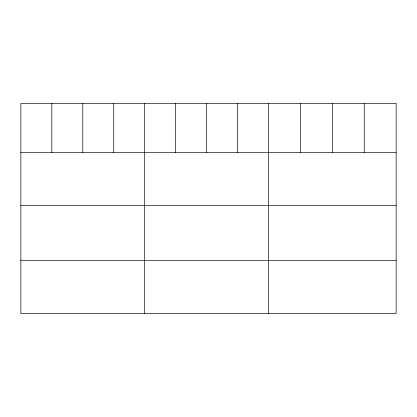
<?xml version="1.0" encoding="UTF-8"?>
<svg xmlns="http://www.w3.org/2000/svg" width="417" height="417" viewBox="0 0 417 417"><rect width="100%" height="100%" fill="white"/><g stroke="black" fill="none" stroke-linecap="round" stroke-linejoin="round"><path stroke-width="0.63" d="M396.15 152.471L396.15 313.584L20.85 313.584L20.85 103.416L396.15 103.416L396.15 152.471L20.85 152.471M20.85 205.638L396.15 205.638M20.85 260.416L396.15 260.416M364.249 103.416L364.249 152.471M332.349 103.416L332.349 152.471M300.448 103.416L300.448 152.471M268.548 103.416L268.548 313.584M237.586 103.416L237.586 152.471M206.623 103.416L206.623 152.471M175.661 103.416L175.661 152.471M144.699 103.416L144.699 313.584M113.737 103.416L113.737 152.471M82.775 103.416L82.775 152.471M51.812 103.416L51.812 152.471"/></g></svg>
